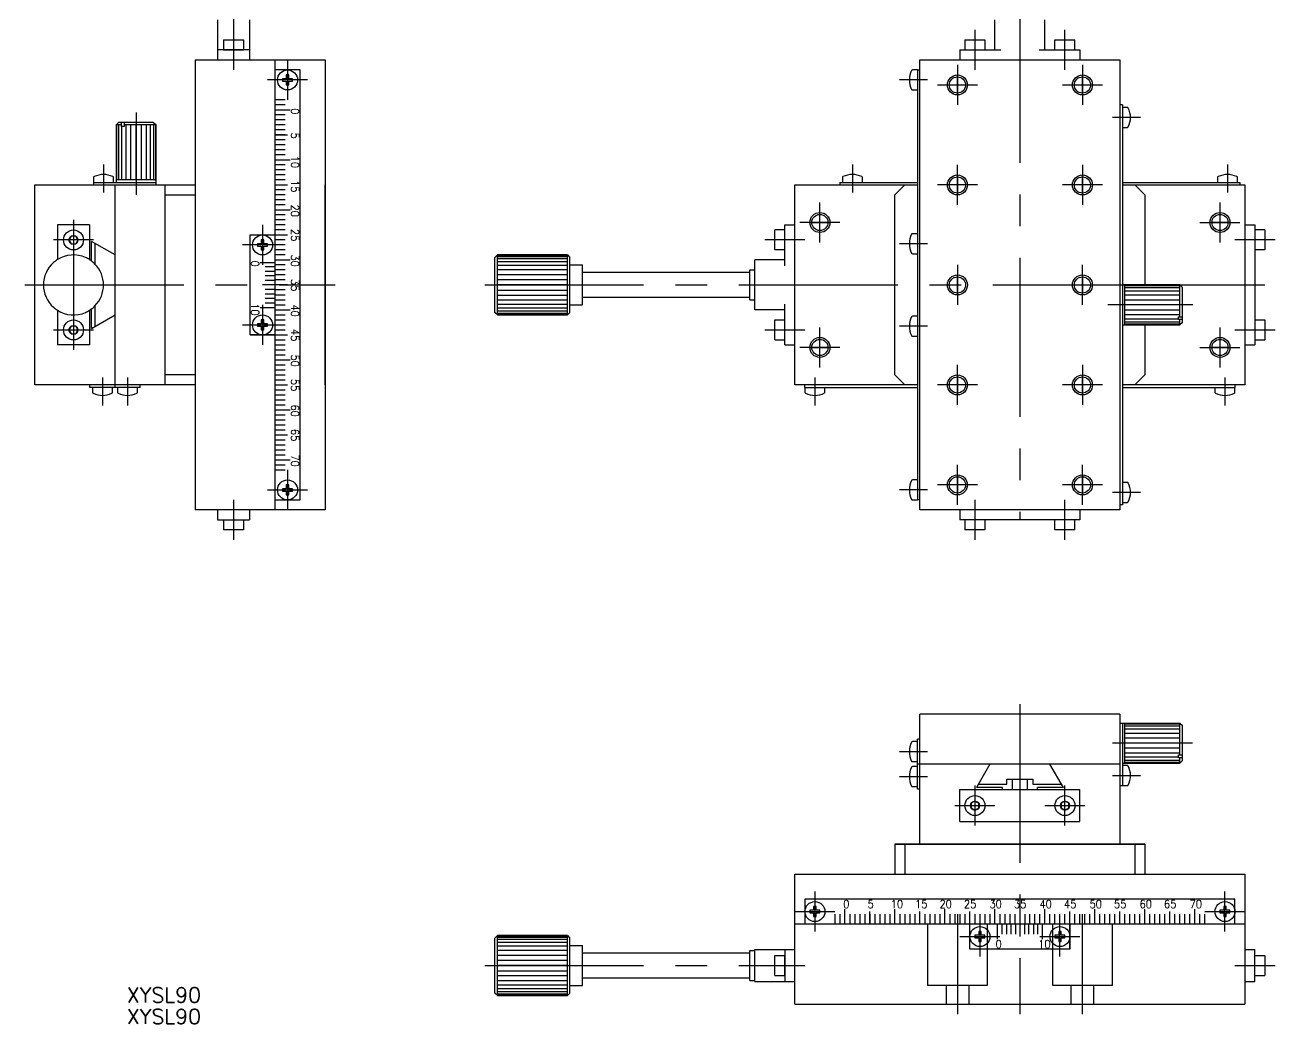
# Model space of a CAD drawing. Extents: x -199 to 404, y -148 to 193.
# Drawn here: x -198.9 to 51, y -147.8 to 52 of the extents above; entities that cross this region are included whole.
import ezdxf

# ---------------------------------------------------------------- set-up
doc = ezdxf.new("R2010")
doc.units = 0
doc.linetypes.add('CENTER', pattern=[50.8, 31.75, -6.35, 6.35, -6.35])
doc.linetypes.add('DASHED', pattern=[19.05, 12.7, -6.35])
doc.layers.get('0').update_dxf_attribs({"linetype": 'CONTINUOUS'})
doc.layers.add('CENTER', color=1, linetype='CENTER')
doc.styles.add('CONVERTER_2', font='txt.shx', dxfattribs={"width": 0.9})
doc.styles.get("Standard").update_dxf_attribs({"font": 'txt.shx', "height": 3, "bigfont": 'bigfont.shx'})

msp = doc.modelspace()

# ---------------------------------------------------------------- linework, layer by layer
at = {"color": 7, "linetype": 'CONTINUOUS'}
for p, q in [((-160.45, 53), (-160.45, 47)), ((-154.05, 53), (-154.05, 47)), ((-5, 47), (-5, 53)), ((5, 47), (5, 53)), ((-159.25, 49), (-155.25, 49)), ((-159.25, 49), (-159.25, 47)), ((-155.25, 49), (-155.25, 47)), ((-11, 49), (-11, 47)), ((-11, 49), (-7, 49)), ((-7, 49), (-7, 47)), ((7, 49), (11, 49)), ((7, 47), (7, 49)), ((11, 47), (11, 49)), ((-164.95, 45), (-164.95, -25)), ((-164.95, 45), (-138.95, 45)), ((-154.05, 47), (-160.45, 47)), ((-160.45, 47), (-160.45, 45)), ((-159.25, 47), (-155.25, 47)), ((-154.05, 47), (-154.05, 45)), ((-148.95, 43), (-148.95, 45)), ((-138.95, 45), (-138.95, 0)), ((-20, 45), (-14, 45)), ((-20, 43), (-20, 45)), ((-14, 45), (-12, 45)), ((-12, 47), (-12, 45)), ((-12, 47), (-3.84, 47)), ((-12, 45), (-10, 45)), ((-10, 45), (-4, 45)), ((-4, 45), (20, 45)), ((-3, 45), (-2.5, 45)), ((-2.5, 45), (2.5, 45)), ((2.5, 45), (3, 45)), ((3.84, 47), (7, 47)), ((7, 47), (12, 47)), ((11, 47), (12, 47)), ((12, 47), (12, 45)), ((20, 45), (20, -45)), ((-148.95, -45), (-148.95, 43)), ((-143.95, 43), (-148.95, 43)), ((-143.95, -43), (-143.95, 43)), ((-20.5, 43), (-21.49, 43)), ((-20.5, 43), (-20.5, 29.78)), ((-20.5, 43), (-20, 43)), ((-20, -43), (-20, 43)), ((-146.7, 41.25), (-147.45, 41.25)), ((-147.45, 41.25), (-147.45, 40.75)), ((-147.45, 40.75), (-146.7, 40.75)), ((-146.2, 42), (-146.7, 42)), ((-146.7, 42), (-146.7, 41.25)), ((-146.7, 40.75), (-146.7, 40)), ((-146.7, 40), (-146.2, 40)), ((-146.2, 41.25), (-146.2, 42)), ((-145.45, 41.25), (-146.2, 41.25)), ((-146.2, 40.75), (-145.45, 40.75)), ((-146.2, 40), (-146.2, 40.75)), ((-145.45, 40.75), (-145.45, 41.25)), ((-21.49, 39), (-20.5, 39)), ((-146.95, 37), (-148.95, 37)), ((-146.95, 36), (-148.95, 36)), ((-146.95, 36), (-148.95, 36)), ((-148.95, 35), (-145.95, 35)), ((20.5, 36), (20, 36)), ((20.5, 36), (20.5, -44)), ((21.49, 35.5), (20.5, 35.5)), ((-180.75, 32), (-180.25, 32.5)), ((-173.25, 32.5), (-180.25, 32.5)), ((-179.67, 31.7), (-179.67, 32.5)), ((-179.11, 32.5), (-179.11, 31.7)), ((-173.25, 32.5), (-172.75, 32)), ((-146.95, 34), (-148.95, 34)), ((-146.95, 33), (-148.95, 33)), ((-146.95, 33), (-148.95, 33)), ((-146.95, 33), (-148.95, 33)), ((-180.75, 32), (-180.75, 20.5)), ((-179.67, 32), (-180.75, 32)), ((-180.61, 21), (-180.61, 32)), ((-180.21, 21), (-180.21, 32)), ((-179.11, 31.7), (-179.67, 31.7)), ((-179.58, 21), (-179.58, 31.7)), ((-172.75, 32), (-179.11, 32)), ((-178.75, 21), (-178.75, 32)), ((-177.78, 21), (-177.78, 32)), ((-176.75, 21), (-176.75, 32)), ((-175.71, 32), (-175.71, 21)), ((-174.75, 32), (-174.75, 21)), ((-173.92, 32), (-173.92, 21)), ((-173.28, 32), (-173.28, 21)), ((-172.88, 32), (-172.88, 21)), ((-172.75, 20), (-172.75, 32)), ((-146.95, 32), (-148.95, 32)), ((-146.95, 32), (-148.95, 32)), ((-146.95, 31), (-148.95, 31)), ((-146.95, 31), (-148.95, 31)), ((-148.95, 30), (-146.45, 30)), ((-146.95, 30), (-148.95, 30)), ((-146.95, 30), (-148.95, 30)), ((-148.95, 25), (-148.95, 30)), ((20.5, 31.5), (21.49, 31.5)), ((-146.95, 29), (-148.95, 29)), ((-146.95, 28), (-148.95, 28)), ((-20.5, 29.78), (-20.5, -43)), ((-20.5, 29.78), (-20.5, 20.5)), ((-146.95, 27), (-148.95, 27)), ((-146.95, 26), (-148.95, 26)), ((-148.95, 25), (-145.95, 25)), ((-146.95, 24), (-148.95, 24)), ((-146.95, 24), (-148.95, 24)), ((-146.95, 23), (-148.95, 23)), ((-146.95, 23), (-148.95, 23)), ((-196.95, 20), (-164.95, 20)), ((-196.95, -20), (-196.95, 20)), ((-185.25, 21.49), (-185.25, 20.5)), ((-185.25, 20.5), (-172.75, 20.5)), ((-185.25, 20.5), (-185.25, 20)), ((-181.25, 20.5), (-181.25, 21.49)), ((-180.95, -20.5), (-180.95, 20)), ((-172.75, 21), (-180.75, 21)), ((-173, 21), (-172.75, 21)), ((-170.95, 18), (-170.95, 20)), ((-164.95, 20), (-164.95, 14.75)), ((-146.95, 22), (-148.95, 22)), ((-146.95, 22), (-148.95, 22)), ((-146.95, 21), (-148.95, 21)), ((-146.95, 21), (-148.95, 21)), ((-148.95, 20), (-146.45, 20)), ((-138.95, 0), (-138.95, 20)), ((-45, 20), (-20.5, 20)), ((-45, 14), (-45, 20)), ((-36, 20.5), (-20.5, 20.5)), ((-36, 20.5), (-36, 20)), ((-35.5, 21.49), (-35.5, 20.5)), ((-31.5, 20.5), (-31.5, 21.49)), ((-25, 18), (-23, 20)), ((-23, 20), (-20.5, 20)), ((20.5, 20.5), (44, 20.5)), ((20.5, 20), (45, 20)), ((23, 20), (25, 18)), ((39.5, 21.49), (39.5, 20.5)), ((43.5, 20.5), (43.5, 21.49)), ((44, 20.5), (44, 20)), ((44, 20.5), (44, 20)), ((45, 20), (45, -20)), ((-170.95, 18), (-164.95, 18)), ((-170.95, 0), (-170.95, 18)), ((-146.95, 19), (-148.95, 19)), ((-146.95, 18), (-148.95, 18)), ((-25, -18), (-25, 18)), ((25, 18), (25, 0)), ((-146.95, 17), (-148.95, 17)), ((-146.95, 16), (-148.95, 16)), ((-148.95, 15), (-145.95, 15)), ((-164.95, 14.75), (-164.95, 10.25)), ((-146.95, 14), (-148.95, 14)), ((-146.95, 13), (-148.95, 13)), ((-45, 12), (-45, 14)), ((-186.05, 12), (-192.45, 12)), ((-192.45, 12), (-192.45, 5.08)), ((-186.05, 12), (-186.05, 5.08)), ((-153.95, -10), (-153.95, 10)), ((-153.95, 10), (-148.95, 10)), ((-153.95, 10), (-146.45, 10)), ((-146.95, 12), (-148.95, 12)), ((-146.95, 11), (-148.95, 11)), ((-49, 7), (-49, 11)), ((-47, 11), (-49, 11)), ((-47, 11), (-47, 12)), ((-47, 7), (-47, 12)), ((-47, 12), (-45, 12)), ((-45, 10), (-45, 12)), ((-45, 4), (-45, 10)), ((-20.5, 10.25), (-21.49, 10.25)), ((45, 12), (47, 12)), ((47, 12), (47, -12)), ((47, 12), (47, 11)), ((49, 11), (47, 11)), ((49, 11), (49, 7)), ((-189.7, 9.78), (-190.15, 9)), ((-190.15, 9), (-189.7, 8.22)), ((-188.8, 9.78), (-189.7, 9.78)), ((-189.7, 8.22), (-188.8, 8.22)), ((-188.35, 9), (-188.8, 9.78)), ((-188.35, 9), (-188.8, 8.22)), ((-185.65, 4.8), (-185.65, 8.71)), ((-180.95, 6), (-185.65, 8.71)), ((-184.95, 8.31), (-184.95, 4.18)), ((-151.7, 8.25), (-152.45, 8.25)), ((-152.45, 8.25), (-152.45, 7.75)), ((-152.45, 7.75), (-151.7, 7.75)), ((-151.2, 9), (-151.7, 9)), ((-151.7, 9), (-151.7, 8.25)), ((-151.7, 7.75), (-151.7, 7)), ((-151.2, 8.25), (-151.2, 9)), ((-150.45, 8.25), (-151.2, 8.25)), ((-151.2, 7), (-151.2, 7.75)), ((-151.2, 7.75), (-150.45, 7.75)), ((-150.45, 7.75), (-150.45, 8.25)), ((-146.95, 9), (-148.95, 9)), ((-146.95, 8), (-148.95, 8)), ((-151.7, 7), (-151.2, 7)), ((-146.95, 7), (-148.95, 7)), ((-146.95, 6), (-148.95, 6)), ((-148.95, 5), (-145.95, 5)), ((-104.5, 6), (-105, 5.5)), ((-105, 2), (-105, 5.5)), ((-104.5, 6), (-90.5, 6)), ((-90.5, 6), (-104.5, 6)), ((-104.5, 0), (-104.5, 6)), ((-90.5, 5.91), (-104.5, 5.91)), ((-90.5, 5.64), (-104.5, 5.64)), ((-90.5, 5.2), (-104.5, 5.2)), ((-90.5, 0), (-90.5, 6)), ((-90.5, 6), (-90, 5.5)), ((-90, -5.5), (-90, 5.5)), ((-47, 5), (-53, 5)), ((-53, 3), (-53, 5)), ((-47, 7), (-49, 7)), ((-47, 3.84), (-47, 7)), ((-21.49, 6.25), (-20.5, 6.25)), ((49, 7), (47, 7)), ((-151.95, 4.5), (-148.95, 4.5)), ((-148.95, 3.6), (-150.95, 3.6)), ((-148.95, 2.7), (-150.95, 2.7)), ((-146.95, 4), (-148.95, 4)), ((-146.95, 3), (-148.95, 3)), ((-90.5, 4.6), (-104.5, 4.6)), ((-90.5, 3.86), (-104.5, 3.86)), ((-90.5, 3), (-104.5, 3)), ((-90, -4), (-90, 4)), ((-90, 4), (-87.5, 4)), ((-90, 4), (-87.5, 4)), ((-87.5, -4), (-87.5, 4)), ((-87.5, 2.5), (-87.5, 4)), ((-54, 2.5), (-87.5, 2.5)), ((-87.5, -2.5), (-87.5, 2.5)), ((-54, 3), (-53, 3)), ((-54, 2.5), (-54, 3)), ((-54, -2.5), (-54, 2.5)), ((-53, -3), (-53, 3)), ((-45, 3), (-45, 4)), ((-45, 2.5), (-45, 3)), ((-45, -2.5), (-45, 2.5)), ((-146.45, 0), (-151.45, 0)), ((-148.95, 1.8), (-150.95, 1.8)), ((-148.95, 0.9), (-150.95, 0.9)), ((-146.95, 2), (-148.95, 2)), ((-146.95, 1), (-148.95, 1)), ((-138.95, 0), (-138.95, -45)), ((-138.95, -20), (-138.95, 0)), ((-105, -2), (-105, 2)), ((-90.5, 2.02), (-104.5, 2.02)), ((-90.5, 1.04), (-104.5, 1.04)), ((-90.5, 0), (-104.5, 0)), ((-104.5, -1.04), (-104.5, 0)), ((-90.5, -1.04), (-90.5, 0)), ((21, 0), (20.5, 0)), ((32, 0), (21, 0)), ((21, 0), (21, -0.25)), ((21, -6), (21, 0)), ((32, 0), (32.5, -0.5)), ((32, -6.36), (32, 0)), ((-170.95, -18), (-170.95, 0)), ((-148.95, -0.9), (-150.95, -0.9)), ((-150.95, -1.8), (-148.95, -1.8)), ((-146.95, -1), (-148.95, -1)), ((-148.95, -2), (-146.95, -2)), ((-105, -2.2), (-105, -2)), ((-105, -5.5), (-105, -2.2)), ((-104.5, -1.04), (-90.5, -1.04)), ((-104.5, -2.02), (-104.5, -1.04)), ((-104.5, -2.02), (-90.5, -2.02)), ((-104.5, -3), (-104.5, -2.02)), ((-90.5, -2.02), (-90.5, -1.04)), ((-90.5, -3), (-90.5, -2.02)), ((21, -0.14), (32, -0.14)), ((21, -0.54), (32, -0.54)), ((21, -1.17), (32, -1.17)), ((21, -2), (32, -2)), ((32.5, -7.5), (32.5, -0.5)), ((-185.65, -8.71), (-185.65, -4.8)), ((-184.95, -4.18), (-184.95, -8.31)), ((-151.95, -4.5), (-148.95, -4.5)), ((-148.95, -2.7), (-150.95, -2.7)), ((-150.95, -3.6), (-148.95, -3.6)), ((-148.95, -3), (-146.95, -3)), ((-148.95, -4), (-146.95, -4)), ((-104.5, -3), (-90.5, -3)), ((-104.5, -3.86), (-104.5, -3)), ((-104.5, -3.86), (-90.5, -3.86)), ((-104.5, -4.6), (-104.5, -3.86)), ((-104.5, -4.6), (-90.5, -4.6)), ((-104.5, -5.2), (-104.5, -4.6)), ((-90.5, -3.86), (-90.5, -3)), ((-90.5, -4.6), (-90.5, -3.86)), ((-90.5, -5.2), (-90.5, -4.6)), ((-90, -4), (-87.5, -4)), ((-54, -2.5), (-87.5, -2.5)), ((-87.5, -4), (-87.5, -2.5)), ((-54, -3), (-54, -2.5)), ((-54, -3), (-53, -3)), ((-53, -5), (-53, -3)), ((-47, -12), (-47, -3.84)), ((-45, -3), (-45, -2.5)), ((-45, -4), (-45, -3)), ((-45, -10), (-45, -4)), ((21, -2.96), (32, -2.96)), ((32, -4), (21, -4)), ((-192.45, -5.08), (-192.45, -12)), ((-186.05, -5.08), (-186.05, -12)), ((-185.65, -8.71), (-180.95, -6)), ((-151.7, -7), (-151.7, -7.75)), ((-151.2, -7), (-151.7, -7)), ((-151.2, -7.75), (-151.2, -7)), ((-148.95, -5), (-145.95, -5)), ((-148.95, -6), (-146.95, -6)), ((-148.95, -7), (-146.95, -7)), ((-104.5, -6), (-105, -5.5)), ((-104.5, -5.2), (-90.5, -5.2)), ((-104.5, -5.64), (-104.5, -5.2)), ((-104.5, -5.64), (-90.5, -5.64)), ((-104.5, -5.91), (-104.5, -5.64)), ((-104.5, -5.91), (-90.5, -5.91)), ((-104.5, -6), (-104.5, -5.91)), ((-104.5, -6), (-90.5, -6)), ((-90.5, -5.64), (-90.5, -5.2)), ((-90, -5.5), (-90.5, -6)), ((-90.5, -5.91), (-90.5, -5.64)), ((-90.5, -6), (-90.5, -5.91)), ((-47, -5), (-53, -5)), ((-49, -11), (-49, -7)), ((-49, -7), (-47, -7)), ((-20.5, -6.25), (-21.49, -6.25)), ((32, -5.04), (21, -5.04)), ((32, -6), (21, -6)), ((21, -8), (21, -6)), ((31.7, -6.83), (21, -6.83)), ((32, -7.46), (21, -7.46)), ((31.7, -6.93), (31.7, -6.36)), ((31.7, -6.36), (32.5, -6.36)), ((32.5, -6.93), (31.7, -6.93)), ((32, -8), (32, -6.93)), ((47, -7), (49, -7)), ((49, -7), (49, -11)), ((-189.7, -8.22), (-190.15, -9)), ((-190.15, -9), (-189.7, -9.78)), ((-188.8, -8.22), (-189.7, -8.22)), ((-189.7, -9.78), (-188.8, -9.78)), ((-188.8, -8.22), (-188.35, -9)), ((-188.8, -9.78), (-188.35, -9)), ((-151.7, -7.75), (-152.45, -7.75)), ((-152.45, -7.75), (-152.45, -8.25)), ((-152.45, -8.25), (-151.7, -8.25)), ((-151.7, -8.25), (-151.7, -9)), ((-151.7, -9), (-151.2, -9)), ((-150.45, -7.75), (-151.2, -7.75)), ((-151.2, -9), (-151.2, -8.25)), ((-151.2, -8.25), (-150.45, -8.25)), ((-150.45, -8.25), (-150.45, -7.75)), ((-148.95, -8), (-146.95, -8)), ((-148.95, -9), (-146.95, -9)), ((20.5, -8), (25, -8)), ((32, -7.86), (21, -7.86)), ((25, -8), (25, -18)), ((25, -8), (32, -8)), ((32.5, -7.5), (32, -8)), ((-186.05, -12), (-192.45, -12)), ((-153.95, -10), (-146.45, -10)), ((-148.95, -10), (-153.95, -10)), ((-153.95, -10), (-148.95, -10)), ((-148.95, -11), (-146.95, -11)), ((-148.95, -12), (-146.95, -12)), ((-49, -11), (-47, -11)), ((-47, -12), (-45, -12)), ((-45, -12), (-45, -10)), ((-45, -14), (-45, -12)), ((-21.49, -10.25), (-20.5, -10.25)), ((45, -12), (47, -12)), ((47, -11), (49, -11)), ((-148.95, -13), (-146.95, -13)), ((-148.95, -14), (-146.95, -14)), ((-45, -20), (-45, -14)), ((-148.95, -15), (-145.95, -15)), ((-148.95, -16), (-146.95, -16)), ((-148.95, -17), (-146.95, -17)), ((-164.95, -18), (-170.95, -18)), ((-170.95, -20), (-170.95, -18)), ((-148.95, -18), (-146.95, -18)), ((-148.95, -19), (-146.95, -19)), ((-25, -18), (-23, -20)), ((-25, -18), (-23, -20)), ((23, -20), (25, -18)), ((-164.95, -20), (-196.95, -20)), ((-185.95, -20.5), (-185.95, -20)), ((-185.65, -20), (-185.95, -20)), ((-175.95, -20.5), (-185.95, -20.5)), ((-185.45, -20.5), (-185.45, -21.49)), ((-181.45, -21.49), (-181.45, -20.5)), ((-180.45, -20.5), (-180.45, -21.49)), ((-176.45, -21.49), (-176.45, -20.5)), ((-175.95, -20.5), (-175.95, -20)), ((-148.95, -20), (-146.45, -20)), ((-148.95, -21), (-146.95, -21)), ((-148.95, -22), (-146.95, -22)), ((-43, -20), (-45, -20)), ((-20.5, -20), (-43, -20)), ((-43, -20.5), (-43, -20)), ((-43, -20.5), (-43, -21.49)), ((-43, -20.5), (-20.5, -20.5)), ((-39, -21.49), (-39, -20.5)), ((-20.5, -20), (-23, -20)), ((-20.5, -20), (-23, -20)), ((43, -20), (20.5, -20)), ((20.5, -20.5), (43, -20.5)), ((39, -20.5), (39, -21.49)), ((45, -20), (43, -20)), ((43, -20), (43, -20.5)), ((43, -21.49), (43, -20.5)), ((-148.95, -23), (-146.95, -23)), ((-148.95, -24), (-146.95, -24)), ((-164.95, -25), (-164.95, -45)), ((-148.95, -25), (-145.95, -25)), ((-148.95, -26), (-146.95, -26)), ((-148.95, -27), (-146.95, -27)), ((-148.95, -28), (-146.95, -28)), ((-148.95, -29), (-146.95, -29)), ((-148.95, -30), (-146.45, -30)), ((-148.95, -31), (-146.95, -31)), ((-148.95, -32), (-146.95, -32)), ((-148.95, -33), (-146.95, -33)), ((-148.95, -34), (-146.95, -34)), ((-148.95, -35), (-145.95, -35)), ((-148.95, -36), (-146.95, -36)), ((-148.95, -37), (-146.95, -37)), ((-20.5, -39), (-21.49, -39)), ((21.49, -39.5), (20.5, -39.5)), ((-147.45, -40.75), (-147.45, -41.25)), ((-146.7, -40.75), (-147.45, -40.75)), ((-147.45, -41.25), (-146.7, -41.25)), ((-146.2, -40), (-146.7, -40)), ((-146.7, -40), (-146.7, -40.75)), ((-146.7, -41.25), (-146.7, -42)), ((-146.7, -42), (-146.2, -42)), ((-146.2, -40.75), (-146.2, -40)), ((-145.45, -40.75), (-146.2, -40.75)), ((-146.2, -41.25), (-145.45, -41.25)), ((-146.2, -42), (-146.2, -41.25)), ((-145.45, -41.25), (-145.45, -40.75)), ((-148.95, -43), (-143.95, -43)), ((-21.49, -43), (-20.5, -43)), ((-20, -43), (-20.5, -43)), ((-20, -45), (-20, -43)), ((20.5, -44), (20, -44)), ((20.5, -44), (20, -44)), ((20.5, -43.5), (21.49, -43.5)), ((-146.45, -45), (-164.95, -45)), ((-160.45, -45), (-160.45, -47)), ((-160.45, -47), (-154.05, -47)), ((-159.25, -47), (-159.25, -49)), ((-155.25, -47), (-155.25, -49)), ((-154.05, -45), (-154.05, -47)), ((-145.95, -45), (-146.45, -45)), ((-138.95, -45), (-145.95, -45)), ((20, -45), (-20, -45)), ((-12, -45), (-12, -47)), ((0, -47), (-12, -47)), ((-11, -47), (-11, -49)), ((-7, -47), (-7, -49)), ((12, -47), (0, -47)), ((7, -49), (7, -47)), ((12, -47), (11, -47)), ((11, -49), (11, -47)), ((12, -45), (12, -47)), ((-155.25, -49), (-159.25, -49)), ((-7, -49), (-11, -49)), ((11, -49), (7, -49)), ((-20, -111.84), (-20, -85.84)), ((20, -85.84), (-20, -85.84)), ((20, -85.84), (20, -111.84)), ((20, -87.64), (32, -87.64)), ((20.5, -87.64), (20.5, -100.14)), ((21, -95.64), (21, -87.64)), ((21, -87.64), (21, -87.89)), ((21, -87.77), (32, -87.77)), ((21, -88.17), (32, -88.17)), ((21, -88.81), (32, -88.81)), ((21, -89.64), (32, -89.64)), ((32, -94), (32, -87.64)), ((32, -87.64), (32.5, -88.14)), ((32.5, -95.14), (32.5, -88.14)), ((-20.5, -91.34), (-21.49, -91.34)), ((-20.5, -100.84), (-20.5, -90.84)), ((-20, -90.84), (-20.5, -90.84)), ((21, -90.6), (32, -90.6)), ((32, -91.64), (21, -91.64)), ((32, -92.67), (21, -92.67)), ((32, -93.64), (21, -93.64)), ((31.7, -94.47), (21, -94.47)), ((31.7, -94.57), (31.7, -94)), ((31.7, -94), (32.5, -94)), ((32.5, -94.57), (31.7, -94.57)), ((32, -95.64), (32, -94.57)), ((-21.49, -95.34), (-20.5, -95.34)), ((-20.5, -96.34), (-21.49, -96.34)), ((20, -95.84), (-20.5, -95.84)), ((-6, -95.84), (-8.71, -100.54)), ((8.71, -100.54), (6, -95.84)), ((20.5, -95.64), (32, -95.64)), ((21.49, -96.14), (20.5, -96.14)), ((32, -95.1), (21, -95.1)), ((32, -95.5), (21, -95.5)), ((32.5, -95.14), (32, -95.64)), ((-8.31, -99.84), (-2.6, -99.84)), ((-2.6, -98.84), (2.6, -98.84)), ((-2.6, -99.84), (-2.6, -98.84)), ((-1.5, -100.94), (-1.5, -98.84)), ((1.5, -100.94), (1.5, -98.84)), ((2.6, -98.84), (2.6, -99.84)), ((2.6, -99.84), (8.31, -99.84)), ((-21.49, -100.34), (-20.5, -100.34)), ((-20, -100.84), (-20.5, -100.84)), ((-20, -100.84), (-20, -100.54)), ((-12, -107.34), (-12, -100.94)), ((-12, -100.94), (-3.5, -100.94)), ((-3.5, -100.54), (-8.71, -100.54)), ((-3.5, -100.94), (-3.5, -100.54)), ((-3.5, -100.94), (-1.5, -100.94)), ((-1.5, -100.94), (1.5, -100.94)), ((1.5, -100.94), (3.5, -100.94)), ((8.71, -100.54), (3.5, -100.54)), ((3.5, -100.94), (3.5, -100.54)), ((3.5, -100.94), (12, -100.94)), ((12, -107.34), (12, -100.94)), ((20, -100.14), (20.5, -100.14)), ((20.5, -100.14), (21.49, -100.14)), ((-9, -103.24), (-9.78, -103.69)), ((-9.78, -103.69), (-9.78, -104.59)), ((-9.78, -104.59), (-9, -105.04)), ((-9, -103.24), (-8.22, -103.69)), ((-9, -105.04), (-8.22, -104.59)), ((-8.22, -104.59), (-8.22, -103.69)), ((8.22, -103.69), (9, -103.24)), ((8.22, -103.69), (8.22, -104.59)), ((8.22, -104.59), (9, -105.04)), ((9.78, -103.69), (9, -103.24)), ((9, -105.04), (9.78, -104.59)), ((9.78, -104.59), (9.78, -103.69)), ((-12, -107.34), (12, -107.34)), ((-25, -111.84), (-25, -117.84)), ((-25, -111.84), (25, -111.84)), ((25, -111.84), (-25, -111.84)), ((-23, -111.84), (-23, -117.84)), ((20, -111.84), (-20, -111.84)), ((23, -111.84), (23, -117.84)), ((25, -111.84), (25, -117.84)), ((-45, -117.84), (0, -117.84)), ((-45, -143.84), (-45, -117.84)), ((0, -117.84), (45, -117.84)), ((45, -117.84), (45, -124.84)), ((43, -122.84), (-43, -122.84)), ((-43, -122.84), (-43, -127.84)), ((-40.75, -124.34), (-41.25, -124.34)), ((-41.25, -124.34), (-41.25, -125.09)), ((-40.75, -125.09), (-40.75, -124.34)), ((-35, -127.84), (-35, -124.84)), ((-25, -127.84), (-25, -124.84)), ((-15, -127.84), (-15, -124.84)), ((-5, -127.84), (-5, -124.84)), ((5, -127.84), (5, -124.84)), ((15, -127.84), (15, -124.84)), ((25, -127.84), (25, -124.84)), ((35, -127.84), (35, -124.84)), ((40.75, -124.34), (40.75, -125.09)), ((41.25, -124.34), (40.75, -124.34)), ((41.25, -125.09), (41.25, -124.34)), ((43, -127.84), (43, -122.84)), ((45, -124.84), (45, -125.34)), ((-41.25, -125.09), (-42, -125.09)), ((-42, -125.09), (-42, -125.59)), ((-42, -125.59), (-41.25, -125.59)), ((-41.25, -125.59), (-41.25, -126.34)), ((-41.25, -126.34), (-40.75, -126.34)), ((-40, -125.09), (-40.75, -125.09)), ((-40.75, -126.34), (-40.75, -125.59)), ((-40.75, -125.59), (-40, -125.59)), ((-40, -125.59), (-40, -125.09)), ((-37, -125.84), (-37, -127.84)), ((-36, -125.84), (-36, -127.84)), ((-36, -125.84), (-36, -127.84)), ((-34, -125.84), (-34, -127.84)), ((-33, -125.84), (-33, -127.84)), ((-33, -125.84), (-33, -127.84)), ((-33, -125.84), (-33, -127.84)), ((-32, -125.84), (-32, -127.84)), ((-32, -125.84), (-32, -127.84)), ((-31, -125.84), (-31, -127.84)), ((-31, -125.84), (-31, -127.84)), ((-30, -127.84), (-30, -125.34)), ((-30, -125.84), (-30, -127.84)), ((-30, -125.84), (-30, -127.84)), ((-29, -125.84), (-29, -127.84)), ((-28, -125.84), (-28, -127.84)), ((-27, -125.84), (-27, -127.84)), ((-26, -125.84), (-26, -127.84)), ((-24, -125.84), (-24, -127.84)), ((-24, -125.84), (-24, -127.84)), ((-23, -125.84), (-23, -127.84)), ((-23, -125.84), (-23, -127.84)), ((-22, -125.84), (-22, -127.84)), ((-22, -125.84), (-22, -127.84)), ((-21, -125.84), (-21, -127.84)), ((-21, -125.84), (-21, -127.84)), ((-20, -127.84), (-20, -125.34)), ((-19, -125.84), (-19, -127.84)), ((-18, -125.84), (-18, -127.84)), ((-17, -125.84), (-17, -127.84)), ((-16, -125.84), (-16, -127.84)), ((-14, -125.84), (-14, -127.84)), ((-13, -125.84), (-13, -127.84)), ((-12, -125.84), (-12, -127.84)), ((-11, -125.84), (-11, -127.84)), ((-10, -132.84), (-10, -125.34)), ((-9, -125.84), (-9, -127.84)), ((-8, -125.84), (-8, -127.84)), ((-7, -125.84), (-7, -127.84)), ((-6, -125.84), (-6, -127.84)), ((-4, -125.84), (-4, -127.84)), ((-3, -125.84), (-3, -127.84)), ((-2, -125.84), (-2, -127.84)), ((-1, -125.84), (-1, -127.84)), ((0, -125.34), (0, -130.34)), ((1, -125.84), (1, -127.84)), ((2, -127.84), (2, -125.84)), ((3, -127.84), (3, -125.84)), ((4, -127.84), (4, -125.84)), ((6, -127.84), (6, -125.84)), ((7, -127.84), (7, -125.84)), ((8, -127.84), (8, -125.84)), ((9, -127.84), (9, -125.84)), ((10, -132.84), (10, -125.34)), ((11, -127.84), (11, -125.84)), ((12, -127.84), (12, -125.84)), ((13, -127.84), (13, -125.84)), ((14, -127.84), (14, -125.84)), ((16, -127.84), (16, -125.84)), ((17, -127.84), (17, -125.84)), ((18, -127.84), (18, -125.84)), ((19, -127.84), (19, -125.84)), ((20, -127.84), (20, -125.34)), ((21, -127.84), (21, -125.84)), ((22, -127.84), (22, -125.84)), ((23, -127.84), (23, -125.84)), ((24, -127.84), (24, -125.84)), ((26, -127.84), (26, -125.84)), ((27, -127.84), (27, -125.84)), ((28, -127.84), (28, -125.84)), ((29, -127.84), (29, -125.84)), ((30, -127.84), (30, -125.34)), ((31, -127.84), (31, -125.84)), ((32, -127.84), (32, -125.84)), ((33, -127.84), (33, -125.84)), ((34, -127.84), (34, -125.84)), ((36, -127.84), (36, -125.84)), ((37, -127.84), (37, -125.84)), ((40, -125.09), (40, -125.59)), ((40.75, -125.09), (40, -125.09)), ((40, -125.59), (40.75, -125.59)), ((40.75, -125.59), (40.75, -126.34)), ((40.75, -126.34), (41.25, -126.34)), ((42, -125.09), (41.25, -125.09)), ((41.25, -125.59), (42, -125.59)), ((41.25, -126.34), (41.25, -125.59)), ((42, -125.59), (42, -125.09)), ((45, -125.34), (45, -143.84)), ((-43, -127.84), (-45, -127.84)), ((45, -127.84), (-43, -127.84)), ((-25, -127.84), (-30, -127.84)), ((-10, -132.84), (-10, -127.84)), ((-7.75, -129.34), (-8.25, -129.34)), ((-8.25, -129.34), (-8.25, -130.09)), ((-7.75, -130.09), (-7.75, -129.34)), ((-4.5, -130.84), (-4.5, -127.84)), ((-3.6, -127.84), (-3.6, -129.84)), ((-2.7, -127.84), (-2.7, -129.84)), ((-1.8, -127.84), (-1.8, -129.84)), ((-0.9, -127.84), (-0.9, -129.84)), ((0.9, -127.84), (0.9, -129.84)), ((1.8, -129.84), (1.8, -127.84)), ((2.7, -127.84), (2.7, -129.84)), ((3.6, -129.84), (3.6, -127.84)), ((3.6, -129.84), (3.6, -127.84)), ((4.5, -130.84), (4.5, -127.84)), ((4.5, -130.84), (4.5, -127.84)), ((8.25, -129.34), (7.75, -129.34)), ((7.75, -129.34), (7.75, -130.09)), ((8.25, -129.34), (7.75, -129.34)), ((7.75, -129.34), (7.75, -130.09)), ((8.25, -130.09), (8.25, -129.34)), ((8.25, -130.09), (8.25, -129.34)), ((10, -127.84), (10, -132.84)), ((10, -132.84), (10, -127.84)), ((10, -127.84), (10, -132.84)), ((10, -132.84), (10, -127.84)), ((-104.5, -130.14), (-105, -130.64)), ((-105, -134.14), (-105, -130.64)), ((-104.5, -130.14), (-90.5, -130.14)), ((-90.5, -130.14), (-104.5, -130.14)), ((-104.5, -136.14), (-104.5, -130.14)), ((-90.5, -130.23), (-104.5, -130.23)), ((-90.5, -130.5), (-104.5, -130.5)), ((-90.5, -130.94), (-104.5, -130.94)), ((-90.5, -131.54), (-104.5, -131.54)), ((-90.5, -132.28), (-104.5, -132.28)), ((-90.5, -136.14), (-90.5, -130.14)), ((-90.5, -130.14), (-90, -130.64)), ((-90.5, -130.23), (-90.5, -130.14)), ((-90.5, -130.5), (-90.5, -130.23)), ((-90.5, -130.94), (-90.5, -130.5)), ((-90, -141.64), (-90, -130.64)), ((-90, -140.14), (-90, -132.14)), ((-90, -132.14), (-87.5, -132.14)), ((-90, -132.14), (-87.5, -132.14)), ((-87.5, -133.64), (-87.5, -132.14)), ((-87.5, -140.14), (-87.5, -132.14)), ((-8.25, -130.09), (-9, -130.09)), ((-9, -130.09), (-9, -130.59)), ((-9, -130.59), (-8.25, -130.59)), ((-8.25, -130.59), (-8.25, -131.34)), ((-8.25, -131.34), (-7.75, -131.34)), ((-7, -130.09), (-7.75, -130.09)), ((-7.75, -131.34), (-7.75, -130.59)), ((-7.75, -130.59), (-7, -130.59)), ((-7, -130.59), (-7, -130.09)), ((7.75, -130.09), (7, -130.09)), ((7, -130.09), (7, -130.59)), ((7.75, -130.09), (7, -130.09)), ((7, -130.09), (7, -130.59)), ((7, -130.59), (7.75, -130.59)), ((7, -130.59), (7.75, -130.59)), ((7.75, -130.59), (7.75, -131.34)), ((7.75, -130.59), (7.75, -131.34)), ((7.75, -131.34), (8.25, -131.34)), ((7.75, -131.34), (8.25, -131.34)), ((9, -130.09), (8.25, -130.09)), ((9, -130.09), (8.25, -130.09)), ((8.25, -130.59), (9, -130.59)), ((8.25, -130.59), (9, -130.59)), ((8.25, -131.34), (8.25, -130.59)), ((8.25, -131.34), (8.25, -130.59)), ((9, -130.59), (9, -130.09)), ((9, -130.59), (9, -130.09)), ((-105, -138.14), (-105, -134.14)), ((-90.5, -133.14), (-104.5, -133.14)), ((-90.5, -134.12), (-104.5, -134.12)), ((-54, -133.64), (-87.5, -133.64)), ((-87.5, -138.64), (-87.5, -133.64)), ((-54, -133.64), (-54, -133.14)), ((-54, -133.14), (-53, -133.14)), ((-54, -138.64), (-54, -133.64)), ((-53, -139.34), (-53, -132.94)), ((-53, -132.94), (-47, -132.94)), ((-49, -134.14), (-47, -134.14)), ((-49, -138.14), (-49, -134.14)), ((-47, -132.94), (-47, -139.34)), ((-47, -132.94), (-45, -132.94)), ((-47, -138.14), (-47, -134.14)), ((10, -132.84), (-10, -132.84)), ((45, -132.94), (47, -132.94)), ((47, -139.34), (47, -132.94)), ((47, -134.14), (49, -134.14)), ((49, -134.14), (49, -138.14)), ((-90.5, -135.1), (-104.5, -135.1)), ((-90.5, -136.14), (-104.5, -136.14)), ((-104.5, -137.18), (-104.5, -136.14)), ((-104.5, -137.18), (-90.5, -137.18)), ((-104.5, -138.16), (-104.5, -137.18)), ((-90.5, -137.18), (-90.5, -136.14)), ((-90.5, -138.16), (-90.5, -137.18)), ((-105, -138.34), (-105, -138.14)), ((-105, -141.64), (-105, -138.34)), ((-104.5, -138.16), (-90.5, -138.16)), ((-104.5, -139.14), (-104.5, -138.16)), ((-104.5, -139.14), (-90.5, -139.14)), ((-104.5, -140), (-104.5, -139.14)), ((-90.5, -139.14), (-90.5, -138.16)), ((-90.5, -140), (-90.5, -139.14)), ((-54, -138.64), (-87.5, -138.64)), ((-87.5, -140.14), (-87.5, -138.64)), ((-54, -139.14), (-54, -138.64)), ((-54, -139.14), (-53, -139.14)), ((-53, -139.34), (-47, -139.34)), ((-49, -138.14), (-47, -138.14)), ((-47, -139.34), (-45, -139.34)), ((45, -139.34), (47, -139.34)), ((47, -138.14), (49, -138.14)), ((-104.5, -142.14), (-105, -141.64)), ((-104.5, -140), (-90.5, -140)), ((-104.5, -140.73), (-104.5, -140)), ((-104.5, -140.73), (-90.5, -140.73)), ((-104.5, -141.33), (-104.5, -140.73)), ((-104.5, -141.33), (-90.5, -141.33)), ((-104.5, -141.78), (-104.5, -141.33)), ((-104.5, -141.78), (-90.5, -141.78)), ((-104.5, -142.05), (-104.5, -141.78)), ((-104.5, -142.05), (-90.5, -142.05)), ((-104.5, -142.14), (-104.5, -142.05)), ((-104.5, -142.14), (-90.5, -142.14)), ((-90.5, -140.73), (-90.5, -140)), ((-90.5, -141.33), (-90.5, -140.73)), ((-90.5, -141.78), (-90.5, -141.33)), ((-90, -141.64), (-90.5, -142.14)), ((-90.5, -142.05), (-90.5, -141.78)), ((-90.5, -142.14), (-90.5, -142.05)), ((-90, -140.14), (-87.5, -140.14)), ((-45, -143.84), (45, -143.84))]:
    msp.add_line(p, q, dxfattribs=at)
at = {"color": 3, "linetype": 'DASHED'}
for p, q in [((-18.5, -127.84), (-18.5, -140.04)), ((-6.5, -140.04), (-6.5, -127.84)), ((6.5, -127.84), (6.5, -140.04)), ((18.5, -140.04), (18.5, -127.84)), ((-18.5, -140.04), (-14.75, -140.04)), ((-14.75, -140.04), (-10.25, -140.04)), ((-14.75, -140.04), (-14.75, -143.84)), ((-10.25, -140.04), (-6.5, -140.04)), ((-10.25, -140.04), (-10.25, -143.84)), ((6.5, -140.04), (10.25, -140.04)), ((10.25, -140.04), (14.75, -140.04)), ((10.25, -143.84), (10.25, -140.04)), ((14.75, -140.04), (18.5, -140.04)), ((14.75, -143.84), (14.75, -140.04))]:
    msp.add_line(p, q, dxfattribs=at)
at = {"color": 7, "linetype": 'CONTINUOUS'}
for centre, radius in [((-146.45, 41), 2), ((-12.5, 40), 1.62), ((12.5, 40), 1.62), ((-12.5, 20), 1.62), ((12.5, 20), 1.62), ((-40, 12.5), 1.62), ((40, 12.5), 1.62), ((-189.25, 9), 2), ((-151.45, 8), 2), ((-189.25, 9), 0.9), ((-12.5, 0), 1.62), ((12.5, 0), 1.62), ((-189.25, -9), 2), ((-151.45, -8), 2), ((-189.25, -9), 0.9), ((-40, -12.5), 1.62), ((40, -12.5), 1.62), ((-12.5, -20), 1.62), ((12.5, -20), 1.62), ((-146.45, -41), 2), ((-12.5, -40), 1.62), ((12.5, -40), 1.62), ((-9, -104.14), 2), ((9, -104.14), 2), ((-9, -104.14), 0.9), ((9, -104.14), 0.9), ((-41, -125.34), 2), ((41, -125.34), 2), ((-8, -130.34), 2), ((8, -130.34), 2), ((8, -130.34), 2)]:
    msp.add_circle(centre, radius, dxfattribs=at)
at = {"color": 3, "linetype": 'CONTINUOUS'}
for centre in [(-12.5, 40), (12.5, 40), (-12.5, 20), (12.5, 20), (-40, 12.5), (40, 12.5), (-12.5, 0), (12.5, 0), (-40, -12.5), (40, -12.5), (-12.5, -20), (12.5, -20), (-12.5, -40), (12.5, -40)]:
    msp.add_circle(centre, 2, dxfattribs=at)
at = {"color": 7, "linetype": 'CONTINUOUS'}
for centre, radius, start, end in [((-17.75, 41), 4.35, 154.3284, 205.6716), ((-21.49, 42.8), 0.2, 90, 154.3284), ((-21.49, 39.2), 0.2, 205.6716, 270), ((21.49, 35.3), 0.2, 25.6716, 90), ((17.75, 33.5), 4.35, 334.3284, 25.6716), ((21.49, 31.7), 0.2, 270, 334.3284), ((-185.05, 21.49), 0.2, 115.6716, 180), ((-183.25, 17.75), 4.35, 64.3284, 115.6716), ((-181.45, 21.49), 0.2, 0, 64.3284), ((-35.3, 21.49), 0.2, 115.6716, 180), ((-33.5, 17.75), 4.35, 64.3284, 115.6716), ((-31.7, 21.49), 0.2, 0, 64.3284), ((39.7, 21.49), 0.2, 115.6716, 180), ((41.5, 17.75), 4.35, 64.3284, 115.6716), ((43.3, 21.49), 0.2, 0, 64.3284), ((-17.75, 8.25), 4.35, 154.3284, 205.6716), ((-21.49, 10.05), 0.2, 90, 154.3284), ((-189.25, 0), 6, 122.231, 131.8103), ((-189.25, 0), 6, 66.4218, 122.231), ((-189.25, 0), 6, 57.769, 66.4218), ((-189.25, 0), 6, 54.3147, 57.769), ((-21.49, 6.45), 0.2, 205.6716, 270), ((-189.25, 0), 6, 131.8103, 228.1897), ((-189.25, 0), 6, 53.1301, 54.3147), ((-189.25, 0), 6, 44.22, 53.1301), ((-189.25, 0), 6, 315.78, 44.22), ((-189.25, 0), 6, 228.1897, 237.769), ((-189.25, 0), 6, 302.231, 305.6853), ((-189.25, 0), 6, 305.6853, 315.78), ((-189.25, 0), 6, 237.769, 293.5782), ((-189.25, 0), 6, 293.5782, 302.231), ((-17.75, -8.25), 4.35, 154.3284, 205.6716), ((-21.49, -6.45), 0.2, 90, 154.3284), ((-21.49, -10.05), 0.2, 205.6716, 270), ((-185.25, -21.49), 0.2, 180, 244.3284), ((-183.45, -17.75), 4.35, 244.3284, 295.6716), ((-181.65, -21.49), 0.2, 295.6716, 0), ((-180.25, -21.49), 0.2, 180, 244.3284), ((-178.45, -17.75), 4.35, 244.3284, 295.6716), ((-176.65, -21.49), 0.2, 295.6716, 0), ((-42.8, -21.49), 0.2, 180, 244.3284), ((-41, -17.75), 4.35, 244.3284, 295.6716), ((-39.2, -21.49), 0.2, 295.6716, 0), ((39.2, -21.49), 0.2, 180, 244.3284), ((41, -17.75), 4.35, 244.3284, 295.6716), ((42.8, -21.49), 0.2, 295.6716, 0), ((-17.75, -41), 4.35, 154.3284, 205.6716), ((-21.49, -39.2), 0.2, 90, 154.3284), ((21.49, -39.7), 0.2, 25.6716, 90), ((17.75, -41.5), 4.35, 334.3284, 25.6716), ((-21.49, -42.8), 0.2, 205.6716, 270), ((21.49, -43.3), 0.2, 270, 334.3284), ((-17.75, -93.34), 4.35, 154.3284, 205.6716), ((-21.49, -91.54), 0.2, 90, 154.3284), ((-17.75, -98.34), 4.35, 154.3284, 205.6716), ((-21.49, -95.14), 0.2, 205.6716, 270), ((-21.49, -96.54), 0.2, 90, 154.3284), ((21.49, -96.34), 0.2, 25.6716, 90), ((17.75, -98.14), 4.35, 334.3284, 25.6716), ((-21.49, -100.14), 0.2, 205.6716, 270), ((21.49, -99.94), 0.2, 270, 334.3284)]:
    msp.add_arc(centre, radius, start, end, dxfattribs=at)
at = {"layer": 'CENTER', "color": 1, "linetype": 'CENTER'}
for p, q in [((-157.25, 107), (-157.25, 43)), ((0, 107), (0, -47)), ((-9, 51), (-9, 43)), ((9, 43), (9, 51)), ((-146.45, 45), (-146.45, 37)), ((-12.5, 44), (-12.5, 36)), ((12.5, 44), (12.5, 36)), ((-142.45, 41), (-150.45, 41)), ((-18.5, 41), (-24.1, 41)), ((-16.5, 40), (-8.5, 40)), ((-12.5, 38), (-12.5, 42)), ((8.5, 40), (16.5, 40)), ((12.5, 38), (12.5, 42)), ((-176.75, 34.5), (-176.75, 18)), ((24.1, 33.5), (18.5, 33.5)), ((-183.25, 24.1), (-183.25, 18.5)), ((-33.5, 24.1), (-33.5, 18.5)), ((-12.5, 16), (-12.5, 24)), ((12.5, 24), (12.5, 16)), ((41.5, 24.1), (41.5, 18.5)), ((-8.5, 20), (-16.5, 20)), ((-12.5, 22), (-12.5, 18)), ((16.5, 20), (8.5, 20)), ((12.5, 18), (12.5, 22)), ((-40, 8.5), (-40, 16.5)), ((40, 16.5), (40, 8.5)), ((-189.25, 13), (-189.25, -13)), ((-36, 12.5), (-44, 12.5)), ((-42, 12.5), (-38, 12.5)), ((36, 12.5), (44, 12.5)), ((42, 12.5), (38, 12.5)), ((-151.45, 12), (-151.45, 4)), ((-185.25, 9), (-193.25, 9)), ((-147.45, 8), (-155.45, 8)), ((-43, 9), (-51, 9)), ((-18.5, 8.25), (-24.1, 8.25)), ((51, 9), (43, 9)), ((-12.5, 4), (-12.5, -4)), ((12.5, -4), (12.5, 4)), ((-198.95, 0), (-136.95, 0)), ((-107, 0), (25, 0)), ((-12.5, -2), (-12.5, 2)), ((12.5, 2), (12.5, -2)), ((25, 0), (49, 0)), ((-151.45, -4), (-151.45, -12)), ((34.6, -4), (17.6, -4)), ((-193.25, -9), (-185.25, -9)), ((-155.45, -8), (-147.45, -8)), ((-153.45, -8), (-149.45, -8)), ((-51, -9), (-43, -9)), ((-40, -16.5), (-40, -8.5)), ((-18.5, -8.25), (-24.1, -8.25)), ((40, -8.5), (40, -16.5)), ((43, -9), (51, -9)), ((-36, -12.5), (-44, -12.5)), ((-42, -12.5), (-38, -12.5)), ((36, -12.5), (44, -12.5)), ((42, -12.5), (38, -12.5)), ((-12.5, -24), (-12.5, -16)), ((12.5, -16), (12.5, -24)), ((-183.45, -18.5), (-183.45, -24.1)), ((-178.45, -18.5), (-178.45, -24.1)), ((-41, -18.5), (-41, -24.1)), ((-12.5, -18), (-12.5, -22)), ((12.5, -22), (12.5, -18)), ((41, -18.5), (41, -24.1)), ((-8.5, -20), (-16.5, -20)), ((16.5, -20), (8.5, -20)), ((-146.45, -37), (-146.45, -45)), ((-12.5, -44), (-12.5, -36)), ((12.5, -44), (12.5, -36)), ((-12.5, -38), (-12.5, -42)), ((12.5, -38), (12.5, -42)), ((-150.45, -41), (-142.45, -41)), ((-18.5, -41), (-24.1, -41)), ((-8.5, -40), (-16.5, -40)), ((16.5, -40), (8.5, -40)), ((24.1, -41.5), (18.5, -41.5)), ((-157.25, -43), (-157.25, -51)), ((-9, -43), (-9, -51)), ((9, -51), (9, -43)), ((0, -83.84), (0, -145.84)), ((34.5, -91.64), (18.5, -91.64)), ((-24.1, -93.34), (-18.5, -93.34)), ((-24.1, -98.34), (-18.5, -98.34)), ((18.5, -98.14), (24.1, -98.14)), ((-9, -100.14), (-9, -108.14)), ((9, -108.14), (9, -100.14)), ((-13, -104.14), (-5, -104.14)), ((5, -104.14), (13, -104.14)), ((-41, -121.34), (-41, -129.34)), ((41, -129.34), (41, -121.34)), ((-45, -125.34), (-37, -125.34)), ((-12.5, -125.84), (-12.5, -145.84)), ((-8, -126.34), (-8, -134.34)), ((8, -134.34), (8, -126.34)), ((12.5, -145.84), (12.5, -125.84)), ((37, -125.34), (45, -125.34)), ((-12, -130.34), (-4, -130.34)), ((4, -130.34), (12, -130.34)), ((-107, -136.14), (-43, -136.14)), ((43, -136.14), (51, -136.14))]:
    msp.add_line(p, q, dxfattribs=at)

# ---------------------------------------------------------------- texts
at = {"color": 7, "linetype": 'CONTINUOUS', "style": 'CONVERTER_2', "width": 0.9}
for s, p in [('0', (-145.75, 35.36)), ('5', (-145.75, 30.48)), ('10', (-145.75, 25.84)), ('15', (-145.75, 20.96)), ('20', (-145.75, 16.08)), ('25', (-145.75, 11.2)), ('30', (-145.75, 6.08)), ('0', (-153.75, 4.86)), ('35', (-145.75, 1.2)), ('10', (-153.75, -3.66)), ('40', (-145.75, -3.92)), ('45', (-145.75, -8.8)), ('50', (-145.75, -13.92)), ('55', (-145.75, -18.8)), ('60', (-145.75, -23.92)), ('65', (-145.75, -28.8)), ('70', (-145.75, -33.92))]:
    msp.add_text(s, height=1.6, rotation=270, dxfattribs=at).set_placement(p)
for s, p in [('0', (-35.36, -124.64)), ('5', (-30.48, -124.64)), ('10', (-25.84, -124.64)), ('15', (-20.96, -124.64)), ('20', (-16.08, -124.64)), ('25', (-11.2, -124.64)), ('30', (-6.08, -124.64)), ('35', (-1.2, -124.64)), ('40', (3.92, -124.64)), ('45', (8.8, -124.64)), ('50', (13.92, -124.64)), ('55', (18.8, -124.64)), ('60', (23.92, -124.64)), ('65', (28.8, -124.64)), ('70', (33.92, -124.64)), ('0', (-4.86, -132.64)), ('10', (3.66, -132.64)), ('10', (3.66, -132.64))]:
    msp.add_text(s, height=1.6, dxfattribs=at).set_placement(p)
at = {"color": 7, "linetype": 'CONTINUOUS'}
for p in [(-178.55, -143.53), (-178.55, -147.83)]:
    msp.add_text('XYSL90', height=3, dxfattribs=at).set_placement(p)

doc.saveas('drawing.dxf')
